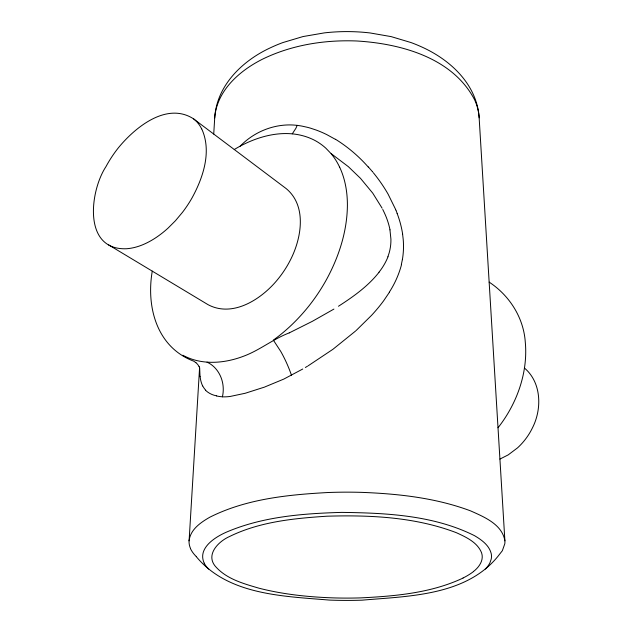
<?xml version="1.0" encoding="UTF-8"?>
<svg xmlns="http://www.w3.org/2000/svg" width="632" height="632" viewBox="0 0 632 632"><rect width="100%" height="100%" fill="white"/><g stroke="black" fill="none" stroke-linecap="round" stroke-linejoin="round"><path stroke-width="0.95" d="M199.657 367.84L200.02 376.348M199.586 367.65L189.094 540.874C190.248 529.513 200.818 522.348 209.911 517.166C246.354 498.861 287.979 494.698 328.142 492.51A500.591 500.591 0 0 1 361.725 492.368C398.523 493.789 435.819 497.874 470.516 510.853C484.104 516.913 502.163 524.284 504.897 540.842A15.666 15.666 0 0 1 504.794 543.797L502.345 550.725L497.755 556.579C465.484 595.944 408.422 596.126 362.112 600.163A472.538 472.538 0 0 1 329.201 600.068C283.302 596.158 228.16 595.202 196.244 556.61M213.727 134.055L214.785 116.738A64.385 64.385 0 0 1 215.18 113.081C219.241 83.203 243.525 60.372 269.714 48.119A150.598 150.598 0 0 1 282.891 42.565L303.005 36.561L324.382 32.88A199.041 199.041 0 0 1 370.036 32.943L391.105 36.609L410.942 42.534A152.873 152.873 0 0 1 420.699 46.499C446.334 57.804 470.563 78.265 477.444 106.492A64.867 64.867 0 0 1 479.103 117.062L504.897 540.842M214.706 117.892C216.784 90.289 240.097 70.176 263.425 58.729C292.332 44.84 324.872 39.721 356.764 40.985C400.862 43.616 452.709 57.717 474.632 99.84A51.69 51.69 0 0 1 479.198 117.836M152.273 271.144C146.063 306.733 156.712 347.3 193.724 361.172L195.888 362.657M402.363 259.665L401.336 264.603M387.906 256.75L389.201 252.768A47.542 47.542 0 0 0 390.924 239.212L389.944 229.851M389.415 292.268L383.561 300.903A171.059 171.059 0 0 1 371.529 315.368L356.1 330.56M379.082 272.202C368.101 286.225 353.304 296.692 338.468 306.251M292.292 133.826L295.839 128.383A34.997 34.997 0 0 0 297.127 125.365A79.198 79.198 0 0 1 302.072 126.131L307.018 127.222A89.009 89.009 0 0 1 310.683 128.225L316.134 130.034A105.133 105.133 0 0 1 326.799 134.624L335.466 139.38M240.215 146.15C254.696 131.077 276.287 122.853 297.127 125.365M355.547 331.05L332.953 349.275L308.116 365.841M473.439 571.533C479.024 567.26 484.08 560.229 481.6 552.866C477.437 542.272 466.037 537.121 456.375 532.697C415.327 517.039 370.486 514.914 327.005 516.202C293.904 518.359 259.578 521.708 229.416 536.584C218.956 541.189 205.866 553.916 214.809 565.656C225.735 578.849 243.32 583.597 259.112 588.234C283.484 594.451 308.645 597.058 333.743 597.904A443.135 443.135 0 0 0 360.888 597.88C395.482 596.15 431.34 592.998 463.098 578.035M333.917 309.08L312.374 321.309L289.266 332.882M307.428 366.252L305.359 367.492M234.267 149.515C257.753 135.295 288.224 127.095 314.057 140.004A54.305 54.305 0 0 1 325.78 148.133L330.86 153.402L348.406 166.706L360.477 178.327L372.746 193.147L382.107 208.189M302.752 369.017L283.815 379.082L264.524 387.076M289.18 332.922C273.095 339.036 259.76 350.223 243.62 356.203C224.305 363.566 201.521 365.462 182.822 355.216M499.928 459.077L508.207 454.882L517.537 447.859A66.368 66.368 0 0 0 532.547 427.674C542.106 408.801 541.537 382.51 524.473 368.061M263.915 387.29L245.248 393.254L230.332 396.422A44.311 44.311 0 0 1 222.425 396.833M216.626 396.003L219.225 396.469A39.563 39.563 0 0 0 222.425 396.785L222.883 394.392A33.346 33.346 0 0 0 222.812 383.964C221.326 374.792 215.646 366.007 207.012 362.144M108.396 244.75L207.968 304.632C233.105 318.101 262.162 298.667 277.827 279.289A106.603 106.603 0 0 0 290.127 260.534C301.33 239.109 307.413 206.182 286.193 188.613L193.353 118.713C166.398 101.555 134.75 127.743 118.35 147.841A128.154 128.154 0 0 0 105.955 166.643C89.886 190.959 82.468 250.635 126.669 248.739C137.665 247.894 147.943 243.091 156.949 236.96A101.807 101.807 0 0 0 168.08 228.089L175.427 220.75L182.466 212.344A128.399 128.399 0 0 0 191.875 198.203C203.125 177.766 212.036 151.435 201.711 128.865M489.152 282.125C509.487 295.492 523.604 317.659 525.287 342.11C527.033 360.856 523.438 379.872 516.131 397.157A133.794 133.794 0 0 1 498.008 427.769M205.684 390.157L205.013 389.391A18.778 18.778 0 0 1 202.769 385.994L202.714 385.891M368.322 166.911L372.264 171.454M372.485 171.722L372.817 172.117M373.37 172.789L375.416 175.348A155.298 155.298 0 0 1 388.103 194.158L395.529 209.247M199.056 366.513L199.515 367.484M382.755 209.445L384.367 212.818A75.619 75.619 0 0 1 390.015 229.835M339.676 167.219C345.198 178.998 347.395 192.081 347.403 205.021C347.229 230.933 339.076 256.268 326.839 278.925A192.199 192.199 0 0 1 309.056 305.809C298.738 318.757 286.817 330.449 273.348 340.111L280.774 351.455A144.831 144.831 0 0 1 290.76 373.228L291.471 375.274M395.664 209.563L395.988 210.361M396.114 210.677L397.165 213.387M204.207 563.144C197.358 548.379 214.706 537.326 226.13 532.27C262.391 516.628 302.649 513.508 341.675 512.394C386.555 512.963 433.757 515.246 474.6 535.715C481.537 539.839 489.026 545.139 491.167 553.387A13.564 13.564 0 0 1 491.214 559.123L489.879 562.93A24.419 24.419 0 0 1 485.273 569.077M402.592 234.093L403.2 239.323A79.292 79.292 0 0 1 402.379 259.665M193.392 118.666A29.214 29.214 0 0 1 201.663 128.889M331.168 153.726A62.434 62.434 0 0 1 339.653 167.235M195.881 362.665A13.485 13.485 0 0 1 199.064 366.513M208.726 569.108A24.656 24.656 0 0 1 204.16 563.175M473.479 571.589A61.517 61.517 0 0 1 463.074 577.98M335.529 139.285A147.011 147.011 0 0 1 368.219 167.006M397.117 213.403A102.281 102.281 0 0 1 402.639 234.085M401.518 264.65A95.851 95.851 0 0 1 389.296 292.189M388.001 256.79A60.664 60.664 0 0 1 379.018 272.155M216.65 395.837A21.235 21.235 0 0 1 205.542 390.307M202.603 385.923A29.356 29.356 0 0 1 200.107 376.34M190.556 548.552A16.724 16.724 0 0 1 189.055 540.874M196.299 556.555A27.634 27.634 0 0 1 190.445 548.608"/></g></svg>
